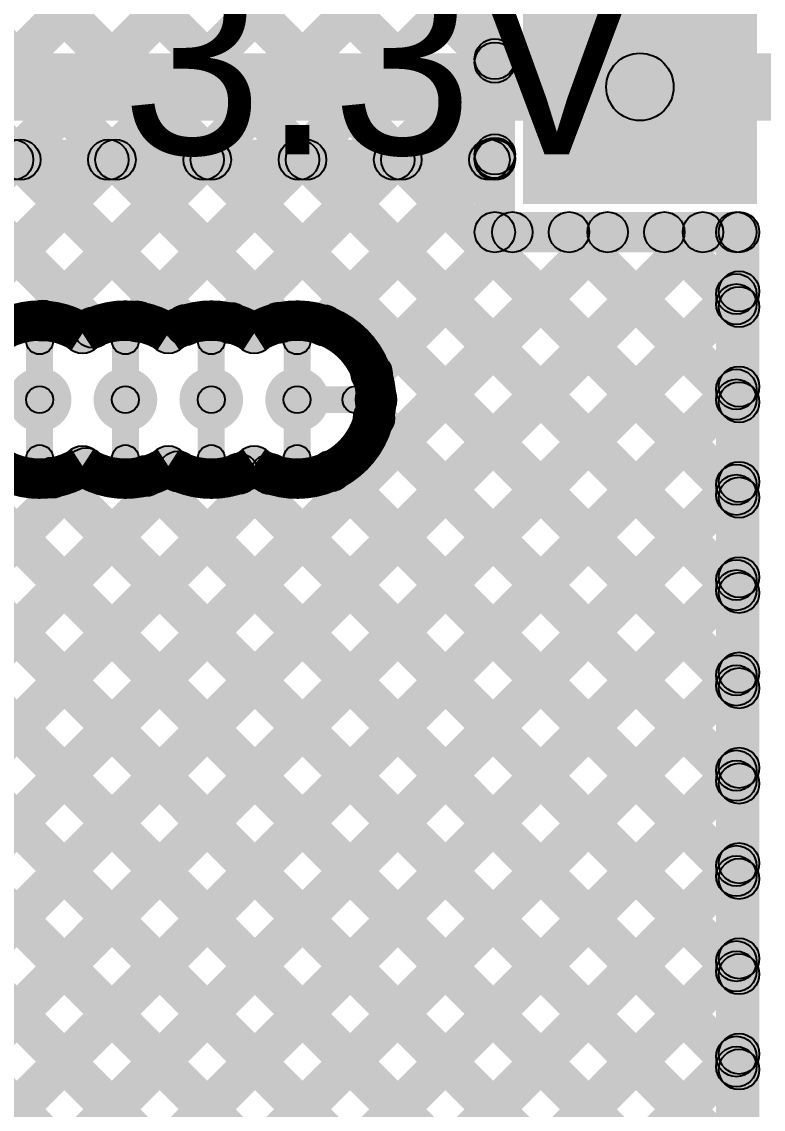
# Model space of a CAD drawing. Header units: millimetres. Extents: x 0 to 212, y 0 to 213.
# Drawn here: x 2.2718 to 2.547, y 0.9018 to 1.3052 of the extents above; entities that cross this region are included whole.
import ezdxf

# ---------------------------------------------------------------- set-up
doc = ezdxf.new("R2010")
doc.units = ezdxf.units.MM
doc.header["$MEASUREMENT"] = 0
for name, color, linetype in [('BottomLayer', 5, 'Continuous'), ('BottomSolder', 6, 'Continuous'), ('PadHoleLayer', 156, 'Continuous'), ('TopLayer', 1, 'Continuous'), ('TopOverlay', 2, 'Continuous'), ('TopSolder', 216, 'Continuous'), ('ViaHoleLayer', 16, 'Continuous')]:
    doc.layers.add(name, color=color, linetype=linetype)

# ---------------------------------------------------------------- blocks, each defined once
blk = doc.blocks.new('HDR_M_1X7_1')
at = {"layer": 'BottomLayer'}
blk.add_hatch(color=5, dxfattribs=at).paths.add_polyline_path([(-0.03937, 0.03937), (0.03937, 0.03937), (0.03937, -0.03937), (-0.03937, -0.03937)])
at = {"layer": 'BottomSolder'}
blk.add_hatch(color=6, dxfattribs=at).paths.add_polyline_path([(-0.04337, 0.04337), (0.04337, 0.04337), (0.04337, -0.04337), (-0.04337, -0.04337)])
at = {"layer": 'PadHoleLayer'}
h = blk.add_hatch(color=156, dxfattribs=at)
edge = h.paths.add_edge_path()
edge.add_arc((0, 0), 0.02008, 0, 360)
at = {"layer": 'TopLayer'}
blk.add_hatch(color=1, dxfattribs=at).paths.add_polyline_path([(-0.03937, 0.03937), (0.03937, 0.03937), (0.03937, -0.03937), (-0.03937, -0.03937)])
at = {"layer": 'TopSolder'}
blk.add_hatch(color=216, dxfattribs=at).paths.add_polyline_path([(-0.04337, 0.04337), (0.04337, 0.04337), (0.04337, -0.04337), (-0.04337, -0.04337)])

msp = doc.modelspace()

# ---------------------------------------------------------------- hatches: boundary and pattern name
at = {"layer": 'BottomLayer'}
for points in [[(1.85339, 1.2685), (1.85339, 1.2935), (2.50123, 1.2935), (2.50123, 1.2685)], [(1.86458, 1.2465), (1.86458, 1.2615), (2.44736, 1.2615), (2.44736, 1.2465)], [(1.91241, 1.2487), (1.92302, 1.2593), (2.5433, 0.63902), (2.5327, 0.62841)], [(1.94776, 1.2487), (1.95837, 1.2593), (2.5433, 0.67437), (2.5327, 0.66376)], [(1.98312, 1.2487), (1.99373, 1.2593), (2.5433, 0.70973), (2.5327, 0.69912)], [(2.01847, 1.2487), (2.02908, 1.2593), (2.5433, 0.74508), (2.5327, 0.73447)], [(2.21348, 1.18827), (2.20287, 1.19887), (2.2633, 1.2593), (2.27391, 1.2487)], [(2.23061, 1.2487), (2.24121, 1.2593), (2.30351, 1.19701), (2.2929, 1.1864)], [(2.24948, 1.18891), (2.23887, 1.19952), (2.29866, 1.2593), (2.30927, 1.2487)], [(2.26596, 1.2487), (2.27657, 1.2593), (2.33787, 1.198), (2.32726, 1.1874)], [(2.28491, 1.18898), (2.2743, 1.19959), (2.33402, 1.2593), (2.34462, 1.2487)], [(2.30132, 1.2487), (2.31192, 1.2593), (2.37243, 1.1988), (2.36182, 1.18819)], [(2.31996, 1.18868), (2.30935, 1.19929), (2.36937, 1.2593), (2.37998, 1.2487)], [(2.33667, 1.2487), (2.34728, 1.2593), (2.5433, 1.06328), (2.5327, 1.05267)], [(2.35473, 1.18809), (2.34412, 1.1987), (2.40473, 1.2593), (2.41533, 1.2487)], [(2.37203, 1.2487), (2.38263, 1.2593), (2.5433, 1.09863), (2.5327, 1.08803)], [(2.38926, 1.18727), (2.37865, 1.19787), (2.44008, 1.2593), (2.45069, 1.2487)], [(2.40738, 1.2487), (2.41799, 1.2593), (2.5433, 1.13399), (2.5327, 1.12338)], [(2.45486, 1.22713), (2.43986, 1.22713), (2.43986, 1.254), (2.45486, 1.254)], [(2.44736, 1.21963), (2.44736, 1.23463), (2.538, 1.23463), (2.538, 1.21963)], [(1.62575, 0.3177), (1.61515, 0.3283), (2.51928, 1.23243), (2.52988, 1.22183)], [(1.75137, 0.47867), (1.74077, 0.48928), (2.48392, 1.23243), (2.49453, 1.22183)], [(2.40691, 1.16956), (2.3963, 1.18017), (2.44857, 1.23243), (2.45917, 1.22183)], [(2.46961, 1.22183), (2.48021, 1.23243), (2.5433, 1.16934), (2.5327, 1.15874)], [(2.50496, 1.22183), (2.51557, 1.23243), (2.5433, 1.2047), (2.5327, 1.19409)], [(2.5455, 0.53718), (2.5305, 0.53718), (2.5305, 1.22713), (2.5455, 1.22713)], [(1.66111, 0.3177), (1.6505, 0.3283), (2.5327, 1.2105), (2.5433, 1.19989)], [(2.28344, 1.165), (2.27344, 1.165), (2.27344, 1.18681), (2.28344, 1.18681)], [(2.31529, 1.165), (2.30529, 1.165), (2.30529, 1.18681), (2.31529, 1.18681)], [(2.34715, 1.165), (2.33715, 1.165), (2.33715, 1.18681), (2.34715, 1.18681)], [(2.379, 1.165), (2.369, 1.165), (2.369, 1.18681), (2.379, 1.18681)], [(1.69646, 0.3177), (1.68586, 0.3283), (2.5327, 1.17514), (2.5433, 1.16454)], [(2.374, 1.16), (2.374, 1.17), (2.39581, 1.17), (2.39581, 1.16)], [(2.28344, 1.14319), (2.27344, 1.14319), (2.27344, 1.165), (2.28344, 1.165)], [(2.31529, 1.14319), (2.30529, 1.14319), (2.30529, 1.165), (2.31529, 1.165)], [(2.34715, 1.14319), (2.33715, 1.14319), (2.33715, 1.165), (2.34715, 1.165)], [(2.379, 1.14319), (2.369, 1.14319), (2.369, 1.165), (2.379, 1.165)], [(2.39719, 1.15282), (2.4078, 1.16343), (2.5433, 1.02792), (2.5327, 1.01732)], [(1.7533, 0.58667), (1.7427, 0.59727), (2.29034, 1.14492), (2.30095, 1.13431)], [(1.7533, 0.55131), (1.7427, 0.56192), (2.3245, 1.14372), (2.3351, 1.13311)], [(1.7533, 0.51596), (1.7427, 0.52656), (2.35883, 1.1427), (2.36944, 1.13209)], [(2.31257, 1.13138), (2.32317, 1.14199), (2.5433, 0.92186), (2.5327, 0.91125)], [(2.34707, 1.13223), (2.35768, 1.14284), (2.5433, 0.95721), (2.5327, 0.94661)], [(2.38138, 1.13327), (2.39199, 1.14388), (2.5433, 0.99257), (2.5327, 0.98196)], [(1.73182, 0.3177), (1.72121, 0.3283), (2.5327, 1.13979), (2.5433, 1.12918)], [(2.17151, 1.13102), (2.18211, 1.14163), (2.5433, 0.78044), (2.5327, 0.76983)], [(2.20743, 1.13045), (2.21803, 1.14106), (2.5433, 0.81579), (2.5327, 0.80519)], [(2.24281, 1.13043), (2.25342, 1.14103), (2.5433, 0.85115), (2.5327, 0.84054)], [(2.27783, 1.13076), (2.28843, 1.14137), (2.5433, 0.8865), (2.5327, 0.8759)], [(1.76718, 0.3177), (1.75657, 0.3283), (2.5327, 1.10443), (2.5433, 1.09382)], [(1.80253, 0.3177), (1.79192, 0.3283), (2.5327, 1.06908), (2.5433, 1.05847)], [(1.83789, 0.3177), (1.82728, 0.3283), (2.5327, 1.03372), (2.5433, 1.02311)], [(1.93727, 0.38172), (1.92666, 0.39233), (2.5327, 0.99837), (2.5433, 0.98776)], [(1.97205, 0.38115), (1.96145, 0.39176), (2.5327, 0.96301), (2.5433, 0.9524)], [(2.0066, 0.38035), (1.996, 0.39096), (2.5327, 0.92765), (2.5433, 0.91705)]]:
    msp.add_hatch(color=5, dxfattribs=at).paths.add_polyline_path(points)
h = msp.add_hatch(color=5, dxfattribs=at)
edge = h.paths.add_edge_path()
edge.add_arc((2.50123, 1.281), 0.0125, 0, 360)
h = msp.add_hatch(color=5, dxfattribs=at)
edge = h.paths.add_edge_path()
edge.add_arc((2.26861, 1.254), 0.0075, 0, 360)
h = msp.add_hatch(color=5, dxfattribs=at)
edge = h.paths.add_edge_path()
edge.add_arc((2.27126, 1.254), 0.0075, 0, 360)
h = msp.add_hatch(color=5, dxfattribs=at)
edge = h.paths.add_edge_path()
edge.add_arc((2.30396, 1.254), 0.0075, 0, 360)
h = msp.add_hatch(color=5, dxfattribs=at)
edge = h.paths.add_edge_path()
edge.add_arc((2.30662, 1.254), 0.0075, 0, 360)
h = msp.add_hatch(color=5, dxfattribs=at)
edge = h.paths.add_edge_path()
edge.add_arc((2.33932, 1.254), 0.0075, 0, 360)
h = msp.add_hatch(color=5, dxfattribs=at)
edge = h.paths.add_edge_path()
edge.add_arc((2.34198, 1.254), 0.0075, 0, 360)
h = msp.add_hatch(color=5, dxfattribs=at)
edge = h.paths.add_edge_path()
edge.add_arc((2.37467, 1.254), 0.0075, 0, 360)
h = msp.add_hatch(color=5, dxfattribs=at)
edge = h.paths.add_edge_path()
edge.add_arc((2.37733, 1.254), 0.0075, 0, 360)
h = msp.add_hatch(color=5, dxfattribs=at)
edge = h.paths.add_edge_path()
edge.add_arc((2.41003, 1.254), 0.0075, 0, 360)
h = msp.add_hatch(color=5, dxfattribs=at)
edge = h.paths.add_edge_path()
edge.add_arc((2.41269, 1.254), 0.0075, 0, 360)
h = msp.add_hatch(color=5, dxfattribs=at)
edge = h.paths.add_edge_path()
edge.add_arc((2.44538, 1.254), 0.0075, 0, 360)
h = msp.add_hatch(color=5, dxfattribs=at)
edge = h.paths.add_edge_path()
edge.add_arc((2.44736, 1.254), 0.0075, 0, 360)
h = msp.add_hatch(color=5, dxfattribs=at)
edge = h.paths.add_edge_path()
edge.add_arc((2.44736, 1.254), 0.0075, 0, 360)
h = msp.add_hatch(color=5, dxfattribs=at)
edge = h.paths.add_edge_path()
edge.add_arc((2.44736, 1.22713), 0.0075, 0, 360)
h = msp.add_hatch(color=5, dxfattribs=at)
edge = h.paths.add_edge_path()
edge.add_arc((2.44736, 1.22713), 0.0075, 0, 360)
h = msp.add_hatch(color=5, dxfattribs=at)
edge = h.paths.add_edge_path()
edge.add_arc((2.45387, 1.22713), 0.0075, 0, 360)
h = msp.add_hatch(color=5, dxfattribs=at)
edge = h.paths.add_edge_path()
edge.add_arc((2.47491, 1.22713), 0.0075, 0, 360)
h = msp.add_hatch(color=5, dxfattribs=at)
edge = h.paths.add_edge_path()
edge.add_arc((2.48923, 1.22713), 0.0075, 0, 360)
h = msp.add_hatch(color=5, dxfattribs=at)
edge = h.paths.add_edge_path()
edge.add_arc((2.51027, 1.22713), 0.0075, 0, 360)
h = msp.add_hatch(color=5, dxfattribs=at)
edge = h.paths.add_edge_path()
edge.add_arc((2.52458, 1.22713), 0.0075, 0, 360)
h = msp.add_hatch(color=5, dxfattribs=at)
edge = h.paths.add_edge_path()
edge.add_arc((2.538, 1.22713), 0.0075, 0, 360)
h = msp.add_hatch(color=5, dxfattribs=at)
edge = h.paths.add_edge_path()
edge.add_arc((2.538, 1.22713), 0.0075, 0, 360)
h = msp.add_hatch(color=5, dxfattribs=at)
edge = h.paths.add_edge_path()
edge.add_arc((2.538, 1.20519), 0.0075, 0, 360)
h = msp.add_hatch(color=5, dxfattribs=at)
edge = h.paths.add_edge_path()
edge.add_arc((2.538, 1.1994), 0.0075, 0, 360)
h = msp.add_hatch(color=5, dxfattribs=at)
edge = h.paths.add_edge_path()
edge.add_arc((2.27961, 1.19429), 0.0075, 0, 360)
h = msp.add_hatch(color=5, dxfattribs=at)
edge = h.paths.add_edge_path()
edge.add_arc((2.29821, 1.1917), 0.0075, 0, 360)
h = msp.add_hatch(color=5, dxfattribs=at)
edge = h.paths.add_edge_path()
edge.add_arc((2.31466, 1.19398), 0.0075, 0, 360)
h = msp.add_hatch(color=5, dxfattribs=at)
edge = h.paths.add_edge_path()
edge.add_arc((2.33256, 1.1927), 0.0075, 0, 360)
h = msp.add_hatch(color=5, dxfattribs=at)
edge = h.paths.add_edge_path()
edge.add_arc((2.34942, 1.19339), 0.0075, 0, 360)
h = msp.add_hatch(color=5, dxfattribs=at)
edge = h.paths.add_edge_path()
edge.add_arc((2.36713, 1.19349), 0.0075, 0, 360)
h = msp.add_hatch(color=5, dxfattribs=at)
edge = h.paths.add_edge_path()
edge.add_arc((2.38395, 1.19257), 0.0075, 0, 360)
h = msp.add_hatch(color=5, dxfattribs=at)
edge = h.paths.add_edge_path()
edge.add_arc((2.29436, 1.18961), 0.0075, 0, 360)
h = msp.add_hatch(color=5, dxfattribs=at)
edge = h.paths.add_edge_path()
edge.add_arc((2.29436, 1.18961), 0.0075, 0, 360)
h = msp.add_hatch(color=5, dxfattribs=at)
edge = h.paths.add_edge_path()
edge.add_arc((2.32622, 1.18961), 0.0075, 0, 360)
h = msp.add_hatch(color=5, dxfattribs=at)
edge = h.paths.add_edge_path()
edge.add_arc((2.32622, 1.18961), 0.0075, 0, 360)
h = msp.add_hatch(color=5, dxfattribs=at)
edge = h.paths.add_edge_path()
edge.add_arc((2.35807, 1.18961), 0.0075, 0, 360)
h = msp.add_hatch(color=5, dxfattribs=at)
edge = h.paths.add_edge_path()
edge.add_arc((2.35807, 1.18961), 0.0075, 0, 360)
h = msp.add_hatch(color=5, dxfattribs=at)
edge = h.paths.add_edge_path()
edge.add_arc((2.27844, 1.18681), 0.005, 0, 360)
h = msp.add_hatch(color=5, dxfattribs=at)
edge = h.paths.add_edge_path()
edge.add_arc((2.31029, 1.18681), 0.005, 0, 360)
h = msp.add_hatch(color=5, dxfattribs=at)
edge = h.paths.add_edge_path()
edge.add_arc((2.34215, 1.18681), 0.005, 0, 360)
h = msp.add_hatch(color=5, dxfattribs=at)
edge = h.paths.add_edge_path()
edge.add_arc((2.374, 1.18681), 0.005, 0, 360)
h = msp.add_hatch(color=5, dxfattribs=at)
edge = h.paths.add_edge_path()
edge.add_arc((2.4016, 1.17486), 0.0075, 0, 360)
h = msp.add_hatch(color=5, dxfattribs=at)
edge = h.paths.add_edge_path()
edge.add_arc((2.27844, 1.165), 0.01181, 0, 360)
h = msp.add_hatch(color=5, dxfattribs=at)
edge = h.paths.add_edge_path()
edge.add_arc((2.31029, 1.165), 0.01181, 0, 360)
h = msp.add_hatch(color=5, dxfattribs=at)
edge = h.paths.add_edge_path()
edge.add_arc((2.34215, 1.165), 0.01181, 0, 360)
h = msp.add_hatch(color=5, dxfattribs=at)
edge = h.paths.add_edge_path()
edge.add_arc((2.374, 1.165), 0.01181, 0, 360)
h = msp.add_hatch(color=5, dxfattribs=at)
edge = h.paths.add_edge_path()
edge.add_arc((2.538, 1.16984), 0.0075, 0, 360)
h = msp.add_hatch(color=5, dxfattribs=at)
edge = h.paths.add_edge_path()
edge.add_arc((2.27844, 1.165), 0.005, 0, 360)
h = msp.add_hatch(color=5, dxfattribs=at)
edge = h.paths.add_edge_path()
edge.add_arc((2.27844, 1.165), 0.005, 0, 360)
h = msp.add_hatch(color=5, dxfattribs=at)
edge = h.paths.add_edge_path()
edge.add_arc((2.31029, 1.165), 0.005, 0, 360)
h = msp.add_hatch(color=5, dxfattribs=at)
edge = h.paths.add_edge_path()
edge.add_arc((2.31029, 1.165), 0.005, 0, 360)
h = msp.add_hatch(color=5, dxfattribs=at)
edge = h.paths.add_edge_path()
edge.add_arc((2.34215, 1.165), 0.005, 0, 360)
h = msp.add_hatch(color=5, dxfattribs=at)
edge = h.paths.add_edge_path()
edge.add_arc((2.34215, 1.165), 0.005, 0, 360)
h = msp.add_hatch(color=5, dxfattribs=at)
edge = h.paths.add_edge_path()
edge.add_arc((2.374, 1.165), 0.005, 0, 360)
h = msp.add_hatch(color=5, dxfattribs=at)
edge = h.paths.add_edge_path()
edge.add_arc((2.374, 1.165), 0.005, 0, 360)
h = msp.add_hatch(color=5, dxfattribs=at)
edge = h.paths.add_edge_path()
edge.add_arc((2.374, 1.165), 0.005, 0, 360)
h = msp.add_hatch(color=5, dxfattribs=at)
edge = h.paths.add_edge_path()
edge.add_arc((2.39581, 1.165), 0.005, 0, 360)
h = msp.add_hatch(color=5, dxfattribs=at)
edge = h.paths.add_edge_path()
edge.add_arc((2.40331, 1.165), 0.0075, 0, 360)
h = msp.add_hatch(color=5, dxfattribs=at)
edge = h.paths.add_edge_path()
edge.add_arc((2.40331, 1.165), 0.0075, 0, 360)
h = msp.add_hatch(color=5, dxfattribs=at)
edge = h.paths.add_edge_path()
edge.add_arc((2.538, 1.16404), 0.0075, 0, 360)
h = msp.add_hatch(color=5, dxfattribs=at)
edge = h.paths.add_edge_path()
edge.add_arc((2.40249, 1.15813), 0.0075, 0, 360)
h = msp.add_hatch(color=5, dxfattribs=at)
edge = h.paths.add_edge_path()
edge.add_arc((2.27844, 1.14319), 0.005, 0, 360)
h = msp.add_hatch(color=5, dxfattribs=at)
edge = h.paths.add_edge_path()
edge.add_arc((2.29436, 1.14039), 0.0075, 0, 360)
h = msp.add_hatch(color=5, dxfattribs=at)
edge = h.paths.add_edge_path()
edge.add_arc((2.29436, 1.14039), 0.0075, 0, 360)
h = msp.add_hatch(color=5, dxfattribs=at)
edge = h.paths.add_edge_path()
edge.add_arc((2.29564, 1.13961), 0.0075, 0, 360)
h = msp.add_hatch(color=5, dxfattribs=at)
edge = h.paths.add_edge_path()
edge.add_arc((2.31029, 1.14319), 0.005, 0, 360)
h = msp.add_hatch(color=5, dxfattribs=at)
edge = h.paths.add_edge_path()
edge.add_arc((2.32622, 1.14039), 0.0075, 0, 360)
h = msp.add_hatch(color=5, dxfattribs=at)
edge = h.paths.add_edge_path()
edge.add_arc((2.32622, 1.14039), 0.0075, 0, 360)
h = msp.add_hatch(color=5, dxfattribs=at)
edge = h.paths.add_edge_path()
edge.add_arc((2.3298, 1.13842), 0.0075, 0, 360)
h = msp.add_hatch(color=5, dxfattribs=at)
edge = h.paths.add_edge_path()
edge.add_arc((2.34215, 1.14319), 0.005, 0, 360)
h = msp.add_hatch(color=5, dxfattribs=at)
edge = h.paths.add_edge_path()
edge.add_arc((2.35807, 1.14039), 0.0075, 0, 360)
h = msp.add_hatch(color=5, dxfattribs=at)
edge = h.paths.add_edge_path()
edge.add_arc((2.35807, 1.14039), 0.0075, 0, 360)
h = msp.add_hatch(color=5, dxfattribs=at)
edge = h.paths.add_edge_path()
edge.add_arc((2.374, 1.14319), 0.005, 0, 360)
h = msp.add_hatch(color=5, dxfattribs=at)
edge = h.paths.add_edge_path()
edge.add_arc((2.38669, 1.13858), 0.0075, 0, 360)
h = msp.add_hatch(color=5, dxfattribs=at)
edge = h.paths.add_edge_path()
edge.add_arc((2.28313, 1.13607), 0.0075, 0, 360)
h = msp.add_hatch(color=5, dxfattribs=at)
edge = h.paths.add_edge_path()
edge.add_arc((2.31787, 1.13669), 0.0075, 0, 360)
h = msp.add_hatch(color=5, dxfattribs=at)
edge = h.paths.add_edge_path()
edge.add_arc((2.35238, 1.13753), 0.0075, 0, 360)
h = msp.add_hatch(color=5, dxfattribs=at)
edge = h.paths.add_edge_path()
edge.add_arc((2.36414, 1.1374), 0.0075, 0, 360)
h = msp.add_hatch(color=5, dxfattribs=at)
edge = h.paths.add_edge_path()
edge.add_arc((2.538, 1.13448), 0.0075, 0, 360)
h = msp.add_hatch(color=5, dxfattribs=at)
edge = h.paths.add_edge_path()
edge.add_arc((2.538, 1.12869), 0.0075, 0, 360)
h = msp.add_hatch(color=5, dxfattribs=at)
edge = h.paths.add_edge_path()
edge.add_arc((2.538, 1.09913), 0.0075, 0, 360)
h = msp.add_hatch(color=5, dxfattribs=at)
edge = h.paths.add_edge_path()
edge.add_arc((2.538, 1.09333), 0.0075, 0, 360)
h = msp.add_hatch(color=5, dxfattribs=at)
edge = h.paths.add_edge_path()
edge.add_arc((2.538, 1.06377), 0.0075, 0, 360)
h = msp.add_hatch(color=5, dxfattribs=at)
edge = h.paths.add_edge_path()
edge.add_arc((2.538, 1.05798), 0.0075, 0, 360)
h = msp.add_hatch(color=5, dxfattribs=at)
edge = h.paths.add_edge_path()
edge.add_arc((2.538, 1.02842), 0.0075, 0, 360)
h = msp.add_hatch(color=5, dxfattribs=at)
edge = h.paths.add_edge_path()
edge.add_arc((2.538, 1.02262), 0.0075, 0, 360)
h = msp.add_hatch(color=5, dxfattribs=at)
edge = h.paths.add_edge_path()
edge.add_arc((2.538, 0.99306), 0.0075, 0, 360)
h = msp.add_hatch(color=5, dxfattribs=at)
edge = h.paths.add_edge_path()
edge.add_arc((2.538, 0.98726), 0.0075, 0, 360)
h = msp.add_hatch(color=5, dxfattribs=at)
edge = h.paths.add_edge_path()
edge.add_arc((2.538, 0.95771), 0.0075, 0, 360)
h = msp.add_hatch(color=5, dxfattribs=at)
edge = h.paths.add_edge_path()
edge.add_arc((2.538, 0.95191), 0.0075, 0, 360)
h = msp.add_hatch(color=5, dxfattribs=at)
edge = h.paths.add_edge_path()
edge.add_arc((2.538, 0.92235), 0.0075, 0, 360)
h = msp.add_hatch(color=5, dxfattribs=at)
edge = h.paths.add_edge_path()
edge.add_arc((2.538, 0.91655), 0.0075, 0, 360)
at = {"layer": 'BottomSolder'}
h = msp.add_hatch(color=6, dxfattribs=at)
edge = h.paths.add_edge_path()
edge.add_arc((2.27844, 1.165), 0.00991, 0, 360)
h = msp.add_hatch(color=6, dxfattribs=at)
edge = h.paths.add_edge_path()
edge.add_arc((2.31029, 1.165), 0.00991, 0, 360)
h = msp.add_hatch(color=6, dxfattribs=at)
edge = h.paths.add_edge_path()
edge.add_arc((2.34215, 1.165), 0.00991, 0, 360)
h = msp.add_hatch(color=6, dxfattribs=at)
edge = h.paths.add_edge_path()
edge.add_arc((2.374, 1.165), 0.00991, 0, 360)
at = {"layer": 'TopLayer'}
for points in [[(2.1764, 1.18654), (2.16579, 1.19714), (2.44333, 1.47468), (2.45394, 1.46408)], [(2.21348, 1.18827), (2.20287, 1.19887), (2.45513, 1.45113), (2.46574, 1.44052)], [(2.31099, 1.4158), (2.32159, 1.42641), (2.45267, 1.29534), (2.44206, 1.28473)], [(2.29331, 1.39813), (2.30392, 1.40873), (2.45267, 1.25998), (2.44206, 1.24937)], [(2.24948, 1.18891), (2.23887, 1.19952), (2.44608, 1.40673), (2.45669, 1.39612)], [(2.27563, 1.38045), (2.28624, 1.39105), (2.5423, 1.13499), (2.5317, 1.12438)], [(2.25795, 1.36277), (2.26856, 1.37338), (2.5423, 1.09963), (2.5317, 1.08903)], [(2.28491, 1.18898), (2.2743, 1.19959), (2.44462, 1.36991), (2.45522, 1.3593)], [(2.24028, 1.34509), (2.25088, 1.3557), (2.5423, 1.06428), (2.5317, 1.05367)], [(2.2226, 1.32741), (2.23321, 1.33802), (2.37243, 1.1988), (2.36182, 1.18819)], [(2.31996, 1.18868), (2.30935, 1.19929), (2.44206, 1.33199), (2.45267, 1.32139)], [(2.45486, 1.22713), (2.43986, 1.22713), (2.43986, 1.33487), (2.45486, 1.33487)], [(2.20492, 1.30974), (2.21553, 1.32034), (2.33787, 1.198), (2.32726, 1.1874)], [(2.18724, 1.29206), (2.19785, 1.30267), (2.30351, 1.19701), (2.2929, 1.1864)], [(2.35473, 1.18809), (2.34412, 1.1987), (2.44206, 1.29664), (2.45267, 1.28603)], [(2.50123, 1.2685), (2.50123, 1.2935), (2.57, 1.2935), (2.57, 1.2685)], [(2.38926, 1.18727), (2.37865, 1.19787), (2.44206, 1.26128), (2.45267, 1.25068)], [(2.44736, 1.21963), (2.44736, 1.23463), (2.537, 1.23463), (2.537, 1.21963)], [(1.25722, -0.01548), (1.24661, -0.00488), (2.48392, 1.23243), (2.49453, 1.22183)], [(1.29257, -0.01548), (1.28197, -0.00488), (2.51928, 1.23243), (2.52988, 1.22183)], [(2.40691, 1.16956), (2.3963, 1.18017), (2.44857, 1.23243), (2.45917, 1.22183)], [(2.46961, 1.22183), (2.48021, 1.23243), (2.5423, 1.17034), (2.5317, 1.15974)], [(2.50496, 1.22183), (2.51557, 1.23243), (2.5423, 1.2057), (2.5317, 1.19509)], [(2.5445, 0.14206), (2.5295, 0.14206), (2.5295, 1.22713), (2.5445, 1.22713)], [(1.32793, -0.01548), (1.31732, -0.00488), (2.5317, 1.2095), (2.5423, 1.19889)], [(2.08118, 1.18599), (2.09178, 1.1966), (2.5423, 0.74608), (2.5317, 0.73547)], [(2.28344, 1.165), (2.27344, 1.165), (2.27344, 1.18681), (2.28344, 1.18681)], [(2.31529, 1.165), (2.30529, 1.165), (2.30529, 1.18681), (2.31529, 1.18681)], [(2.34715, 1.165), (2.33715, 1.165), (2.33715, 1.18681), (2.34715, 1.18681)], [(2.379, 1.165), (2.369, 1.165), (2.369, 1.18681), (2.379, 1.18681)], [(2.0635, 1.16832), (2.07411, 1.17892), (2.5423, 0.71073), (2.5317, 0.70012)], [(1.36328, -0.01548), (1.35268, -0.00488), (2.5317, 1.17414), (2.5423, 1.16354)], [(2.374, 1.16), (2.374, 1.17), (2.39581, 1.17), (2.39581, 1.16)], [(2.28344, 1.14319), (2.27344, 1.14319), (2.27344, 1.165), (2.28344, 1.165)], [(2.31529, 1.14319), (2.30529, 1.14319), (2.30529, 1.165), (2.31529, 1.165)], [(2.34715, 1.14319), (2.33715, 1.14319), (2.33715, 1.165), (2.34715, 1.165)], [(2.379, 1.14319), (2.369, 1.14319), (2.369, 1.165), (2.379, 1.165)], [(2.39719, 1.15282), (2.4078, 1.16343), (2.5423, 1.02892), (2.5317, 1.01832)], [(2.04582, 1.15064), (2.05643, 1.16125), (2.5423, 0.67537), (2.5317, 0.66476)], [(1.22186, -0.01548), (1.21126, -0.00488), (2.35883, 1.1427), (2.36944, 1.13209)], [(1.8223, 0.65567), (1.8117, 0.66627), (2.29034, 1.14492), (2.30095, 1.13431)], [(1.8223, 0.62031), (1.8117, 0.63092), (2.3245, 1.14372), (2.3351, 1.13311)], [(2.02814, 1.13296), (2.03875, 1.14357), (2.5423, 0.64002), (2.5317, 0.62941)], [(2.31257, 1.13138), (2.32317, 1.14199), (2.5423, 0.92286), (2.5317, 0.91225)], [(2.34707, 1.13223), (2.35768, 1.14284), (2.5423, 0.95821), (2.5317, 0.94761)], [(2.38138, 1.13327), (2.39199, 1.14388), (2.5423, 0.99357), (2.5317, 0.98296)], [(1.39864, -0.01548), (1.38803, -0.00488), (2.5317, 1.13879), (2.5423, 1.12818)], [(2.17151, 1.13102), (2.18211, 1.14163), (2.5423, 0.78144), (2.5317, 0.77083)], [(2.20743, 1.13045), (2.21803, 1.14106), (2.5423, 0.81679), (2.5317, 0.80619)], [(2.24281, 1.13043), (2.25342, 1.14103), (2.5423, 0.85215), (2.5317, 0.84154)], [(2.27783, 1.13076), (2.28843, 1.14137), (2.5423, 0.8875), (2.5317, 0.8769)], [(1.43399, -0.01548), (1.42339, -0.00488), (2.5317, 1.10343), (2.5423, 1.09282)], [(1.46935, -0.01548), (1.45874, -0.00488), (2.5317, 1.06808), (2.5423, 1.05747)], [(1.50471, -0.01548), (1.4941, -0.00488), (2.5317, 1.03272), (2.5423, 1.02211)], [(1.93727, 0.38172), (1.92666, 0.39233), (2.5317, 0.99737), (2.5423, 0.98676)], [(1.97205, 0.38115), (1.96145, 0.39176), (2.5317, 0.96201), (2.5423, 0.9514)], [(2.0066, 0.38035), (1.996, 0.39096), (2.5317, 0.92665), (2.5423, 0.91605)]]:
    msp.add_hatch(color=1, dxfattribs=at).paths.add_polyline_path(points)
h = msp.add_hatch(color=1, dxfattribs=at)
edge = h.paths.add_edge_path()
edge.add_arc((2.44736, 1.29134), 0.0075, 0, 360)
h = msp.add_hatch(color=1, dxfattribs=at)
edge = h.paths.add_edge_path()
edge.add_arc((2.44736, 1.29003), 0.0075, 0, 360)
h = msp.add_hatch(color=1, dxfattribs=at)
edge = h.paths.add_edge_path()
edge.add_arc((2.50123, 1.281), 0.0125, 0, 360)
h = msp.add_hatch(color=1, dxfattribs=at)
edge = h.paths.add_edge_path()
edge.add_arc((2.44736, 1.25598), 0.0075, 0, 360)
h = msp.add_hatch(color=1, dxfattribs=at)
edge = h.paths.add_edge_path()
edge.add_arc((2.44736, 1.25468), 0.0075, 0, 360)
h = msp.add_hatch(color=1, dxfattribs=at)
edge = h.paths.add_edge_path()
edge.add_arc((2.44736, 1.22713), 0.0075, 0, 360)
h = msp.add_hatch(color=1, dxfattribs=at)
edge = h.paths.add_edge_path()
edge.add_arc((2.44736, 1.22713), 0.0075, 0, 360)
h = msp.add_hatch(color=1, dxfattribs=at)
edge = h.paths.add_edge_path()
edge.add_arc((2.45387, 1.22713), 0.0075, 0, 360)
h = msp.add_hatch(color=1, dxfattribs=at)
edge = h.paths.add_edge_path()
edge.add_arc((2.47491, 1.22713), 0.0075, 0, 360)
h = msp.add_hatch(color=1, dxfattribs=at)
edge = h.paths.add_edge_path()
edge.add_arc((2.48923, 1.22713), 0.0075, 0, 360)
h = msp.add_hatch(color=1, dxfattribs=at)
edge = h.paths.add_edge_path()
edge.add_arc((2.51027, 1.22713), 0.0075, 0, 360)
h = msp.add_hatch(color=1, dxfattribs=at)
edge = h.paths.add_edge_path()
edge.add_arc((2.52458, 1.22713), 0.0075, 0, 360)
h = msp.add_hatch(color=1, dxfattribs=at)
edge = h.paths.add_edge_path()
edge.add_arc((2.537, 1.22713), 0.0075, 0, 360)
h = msp.add_hatch(color=1, dxfattribs=at)
edge = h.paths.add_edge_path()
edge.add_arc((2.537, 1.22713), 0.0075, 0, 360)
h = msp.add_hatch(color=1, dxfattribs=at)
edge = h.paths.add_edge_path()
edge.add_arc((2.537, 1.20419), 0.0075, 0, 360)
h = msp.add_hatch(color=1, dxfattribs=at)
edge = h.paths.add_edge_path()
edge.add_arc((2.537, 1.2004), 0.0075, 0, 360)
h = msp.add_hatch(color=1, dxfattribs=at)
edge = h.paths.add_edge_path()
edge.add_arc((2.27961, 1.19429), 0.0075, 0, 360)
h = msp.add_hatch(color=1, dxfattribs=at)
edge = h.paths.add_edge_path()
edge.add_arc((2.29821, 1.1917), 0.0075, 0, 360)
h = msp.add_hatch(color=1, dxfattribs=at)
edge = h.paths.add_edge_path()
edge.add_arc((2.31466, 1.19398), 0.0075, 0, 360)
h = msp.add_hatch(color=1, dxfattribs=at)
edge = h.paths.add_edge_path()
edge.add_arc((2.33256, 1.1927), 0.0075, 0, 360)
h = msp.add_hatch(color=1, dxfattribs=at)
edge = h.paths.add_edge_path()
edge.add_arc((2.34942, 1.19339), 0.0075, 0, 360)
h = msp.add_hatch(color=1, dxfattribs=at)
edge = h.paths.add_edge_path()
edge.add_arc((2.36713, 1.19349), 0.0075, 0, 360)
h = msp.add_hatch(color=1, dxfattribs=at)
edge = h.paths.add_edge_path()
edge.add_arc((2.38395, 1.19257), 0.0075, 0, 360)
h = msp.add_hatch(color=1, dxfattribs=at)
edge = h.paths.add_edge_path()
edge.add_arc((2.29436, 1.18961), 0.0075, 0, 360)
h = msp.add_hatch(color=1, dxfattribs=at)
edge = h.paths.add_edge_path()
edge.add_arc((2.29436, 1.18961), 0.0075, 0, 360)
h = msp.add_hatch(color=1, dxfattribs=at)
edge = h.paths.add_edge_path()
edge.add_arc((2.32622, 1.18961), 0.0075, 0, 360)
h = msp.add_hatch(color=1, dxfattribs=at)
edge = h.paths.add_edge_path()
edge.add_arc((2.32622, 1.18961), 0.0075, 0, 360)
h = msp.add_hatch(color=1, dxfattribs=at)
edge = h.paths.add_edge_path()
edge.add_arc((2.35807, 1.18961), 0.0075, 0, 360)
h = msp.add_hatch(color=1, dxfattribs=at)
edge = h.paths.add_edge_path()
edge.add_arc((2.35807, 1.18961), 0.0075, 0, 360)
h = msp.add_hatch(color=1, dxfattribs=at)
edge = h.paths.add_edge_path()
edge.add_arc((2.27844, 1.18681), 0.005, 0, 360)
h = msp.add_hatch(color=1, dxfattribs=at)
edge = h.paths.add_edge_path()
edge.add_arc((2.31029, 1.18681), 0.005, 0, 360)
h = msp.add_hatch(color=1, dxfattribs=at)
edge = h.paths.add_edge_path()
edge.add_arc((2.34215, 1.18681), 0.005, 0, 360)
h = msp.add_hatch(color=1, dxfattribs=at)
edge = h.paths.add_edge_path()
edge.add_arc((2.374, 1.18681), 0.005, 0, 360)
h = msp.add_hatch(color=1, dxfattribs=at)
edge = h.paths.add_edge_path()
edge.add_arc((2.4016, 1.17486), 0.0075, 0, 360)
h = msp.add_hatch(color=1, dxfattribs=at)
edge = h.paths.add_edge_path()
edge.add_arc((2.27844, 1.165), 0.01181, 0, 360)
h = msp.add_hatch(color=1, dxfattribs=at)
edge = h.paths.add_edge_path()
edge.add_arc((2.31029, 1.165), 0.01181, 0, 360)
h = msp.add_hatch(color=1, dxfattribs=at)
edge = h.paths.add_edge_path()
edge.add_arc((2.34215, 1.165), 0.01181, 0, 360)
h = msp.add_hatch(color=1, dxfattribs=at)
edge = h.paths.add_edge_path()
edge.add_arc((2.374, 1.165), 0.01181, 0, 360)
h = msp.add_hatch(color=1, dxfattribs=at)
edge = h.paths.add_edge_path()
edge.add_arc((2.537, 1.16884), 0.0075, 0, 360)
h = msp.add_hatch(color=1, dxfattribs=at)
edge = h.paths.add_edge_path()
edge.add_arc((2.27844, 1.165), 0.005, 0, 360)
h = msp.add_hatch(color=1, dxfattribs=at)
edge = h.paths.add_edge_path()
edge.add_arc((2.27844, 1.165), 0.005, 0, 360)
h = msp.add_hatch(color=1, dxfattribs=at)
edge = h.paths.add_edge_path()
edge.add_arc((2.31029, 1.165), 0.005, 0, 360)
h = msp.add_hatch(color=1, dxfattribs=at)
edge = h.paths.add_edge_path()
edge.add_arc((2.31029, 1.165), 0.005, 0, 360)
h = msp.add_hatch(color=1, dxfattribs=at)
edge = h.paths.add_edge_path()
edge.add_arc((2.34215, 1.165), 0.005, 0, 360)
h = msp.add_hatch(color=1, dxfattribs=at)
edge = h.paths.add_edge_path()
edge.add_arc((2.34215, 1.165), 0.005, 0, 360)
h = msp.add_hatch(color=1, dxfattribs=at)
edge = h.paths.add_edge_path()
edge.add_arc((2.374, 1.165), 0.005, 0, 360)
h = msp.add_hatch(color=1, dxfattribs=at)
edge = h.paths.add_edge_path()
edge.add_arc((2.374, 1.165), 0.005, 0, 360)
h = msp.add_hatch(color=1, dxfattribs=at)
edge = h.paths.add_edge_path()
edge.add_arc((2.374, 1.165), 0.005, 0, 360)
h = msp.add_hatch(color=1, dxfattribs=at)
edge = h.paths.add_edge_path()
edge.add_arc((2.39581, 1.165), 0.005, 0, 360)
h = msp.add_hatch(color=1, dxfattribs=at)
edge = h.paths.add_edge_path()
edge.add_arc((2.40331, 1.165), 0.0075, 0, 360)
h = msp.add_hatch(color=1, dxfattribs=at)
edge = h.paths.add_edge_path()
edge.add_arc((2.40331, 1.165), 0.0075, 0, 360)
h = msp.add_hatch(color=1, dxfattribs=at)
edge = h.paths.add_edge_path()
edge.add_arc((2.537, 1.16504), 0.0075, 0, 360)
h = msp.add_hatch(color=1, dxfattribs=at)
edge = h.paths.add_edge_path()
edge.add_arc((2.40249, 1.15813), 0.0075, 0, 360)
h = msp.add_hatch(color=1, dxfattribs=at)
edge = h.paths.add_edge_path()
edge.add_arc((2.27844, 1.14319), 0.005, 0, 360)
h = msp.add_hatch(color=1, dxfattribs=at)
edge = h.paths.add_edge_path()
edge.add_arc((2.29436, 1.14039), 0.0075, 0, 360)
h = msp.add_hatch(color=1, dxfattribs=at)
edge = h.paths.add_edge_path()
edge.add_arc((2.29436, 1.14039), 0.0075, 0, 360)
h = msp.add_hatch(color=1, dxfattribs=at)
edge = h.paths.add_edge_path()
edge.add_arc((2.29564, 1.13961), 0.0075, 0, 360)
h = msp.add_hatch(color=1, dxfattribs=at)
edge = h.paths.add_edge_path()
edge.add_arc((2.31029, 1.14319), 0.005, 0, 360)
h = msp.add_hatch(color=1, dxfattribs=at)
edge = h.paths.add_edge_path()
edge.add_arc((2.32622, 1.14039), 0.0075, 0, 360)
h = msp.add_hatch(color=1, dxfattribs=at)
edge = h.paths.add_edge_path()
edge.add_arc((2.32622, 1.14039), 0.0075, 0, 360)
h = msp.add_hatch(color=1, dxfattribs=at)
edge = h.paths.add_edge_path()
edge.add_arc((2.3298, 1.13842), 0.0075, 0, 360)
h = msp.add_hatch(color=1, dxfattribs=at)
edge = h.paths.add_edge_path()
edge.add_arc((2.34215, 1.14319), 0.005, 0, 360)
h = msp.add_hatch(color=1, dxfattribs=at)
edge = h.paths.add_edge_path()
edge.add_arc((2.35807, 1.14039), 0.0075, 0, 360)
h = msp.add_hatch(color=1, dxfattribs=at)
edge = h.paths.add_edge_path()
edge.add_arc((2.35807, 1.14039), 0.0075, 0, 360)
h = msp.add_hatch(color=1, dxfattribs=at)
edge = h.paths.add_edge_path()
edge.add_arc((2.374, 1.14319), 0.005, 0, 360)
h = msp.add_hatch(color=1, dxfattribs=at)
edge = h.paths.add_edge_path()
edge.add_arc((2.38669, 1.13858), 0.0075, 0, 360)
h = msp.add_hatch(color=1, dxfattribs=at)
edge = h.paths.add_edge_path()
edge.add_arc((2.28313, 1.13607), 0.0075, 0, 360)
h = msp.add_hatch(color=1, dxfattribs=at)
edge = h.paths.add_edge_path()
edge.add_arc((2.31787, 1.13669), 0.0075, 0, 360)
h = msp.add_hatch(color=1, dxfattribs=at)
edge = h.paths.add_edge_path()
edge.add_arc((2.35238, 1.13753), 0.0075, 0, 360)
h = msp.add_hatch(color=1, dxfattribs=at)
edge = h.paths.add_edge_path()
edge.add_arc((2.36414, 1.1374), 0.0075, 0, 360)
h = msp.add_hatch(color=1, dxfattribs=at)
edge = h.paths.add_edge_path()
edge.add_arc((2.537, 1.13348), 0.0075, 0, 360)
h = msp.add_hatch(color=1, dxfattribs=at)
edge = h.paths.add_edge_path()
edge.add_arc((2.537, 1.12969), 0.0075, 0, 360)
h = msp.add_hatch(color=1, dxfattribs=at)
edge = h.paths.add_edge_path()
edge.add_arc((2.537, 1.09813), 0.0075, 0, 360)
h = msp.add_hatch(color=1, dxfattribs=at)
edge = h.paths.add_edge_path()
edge.add_arc((2.537, 1.09433), 0.0075, 0, 360)
h = msp.add_hatch(color=1, dxfattribs=at)
edge = h.paths.add_edge_path()
edge.add_arc((2.537, 1.06277), 0.0075, 0, 360)
h = msp.add_hatch(color=1, dxfattribs=at)
edge = h.paths.add_edge_path()
edge.add_arc((2.537, 1.05898), 0.0075, 0, 360)
h = msp.add_hatch(color=1, dxfattribs=at)
edge = h.paths.add_edge_path()
edge.add_arc((2.537, 1.02742), 0.0075, 0, 360)
h = msp.add_hatch(color=1, dxfattribs=at)
edge = h.paths.add_edge_path()
edge.add_arc((2.537, 1.02362), 0.0075, 0, 360)
h = msp.add_hatch(color=1, dxfattribs=at)
edge = h.paths.add_edge_path()
edge.add_arc((2.537, 0.99206), 0.0075, 0, 360)
h = msp.add_hatch(color=1, dxfattribs=at)
edge = h.paths.add_edge_path()
edge.add_arc((2.537, 0.98826), 0.0075, 0, 360)
h = msp.add_hatch(color=1, dxfattribs=at)
edge = h.paths.add_edge_path()
edge.add_arc((2.537, 0.95671), 0.0075, 0, 360)
h = msp.add_hatch(color=1, dxfattribs=at)
edge = h.paths.add_edge_path()
edge.add_arc((2.537, 0.95291), 0.0075, 0, 360)
h = msp.add_hatch(color=1, dxfattribs=at)
edge = h.paths.add_edge_path()
edge.add_arc((2.537, 0.92135), 0.0075, 0, 360)
h = msp.add_hatch(color=1, dxfattribs=at)
edge = h.paths.add_edge_path()
edge.add_arc((2.537, 0.91755), 0.0075, 0, 360)
at = {"layer": 'TopSolder'}
h = msp.add_hatch(color=216, dxfattribs=at)
edge = h.paths.add_edge_path()
edge.add_arc((2.27844, 1.165), 0.00991, 0, 360)
h = msp.add_hatch(color=216, dxfattribs=at)
edge = h.paths.add_edge_path()
edge.add_arc((2.31029, 1.165), 0.00991, 0, 360)
h = msp.add_hatch(color=216, dxfattribs=at)
edge = h.paths.add_edge_path()
edge.add_arc((2.34215, 1.165), 0.00991, 0, 360)
h = msp.add_hatch(color=216, dxfattribs=at)
edge = h.paths.add_edge_path()
edge.add_arc((2.374, 1.165), 0.00991, 0, 360)
at = {"layer": 'ViaHoleLayer'}
h = msp.add_hatch(color=16, dxfattribs=at)
edge = h.paths.add_edge_path()
edge.add_arc((2.27844, 1.165), 0.00591, 0, 360)
h = msp.add_hatch(color=16, dxfattribs=at)
edge = h.paths.add_edge_path()
edge.add_arc((2.31029, 1.165), 0.00591, 0, 360)
h = msp.add_hatch(color=16, dxfattribs=at)
edge = h.paths.add_edge_path()
edge.add_arc((2.34215, 1.165), 0.00591, 0, 360)
h = msp.add_hatch(color=16, dxfattribs=at)
edge = h.paths.add_edge_path()
edge.add_arc((2.374, 1.165), 0.00591, 0, 360)

# ---------------------------------------------------------------- linework, layer by layer
at = {"layer": 'BottomLayer', "const_width": 0.015}
for points in [[(2.26251, 1.18961, -0.295403), (2.29436, 1.18961)], [(2.29436, 1.18961, -0.295403), (2.32622, 1.18961)], [(2.32622, 1.18961, -0.295403), (2.35807, 1.18961)], [(2.35807, 1.18961, -0.594433), (2.40331, 1.165)], [(2.40331, 1.165, -0.594433), (2.35807, 1.14039)], [(2.29436, 1.14039, -0.295403), (2.26251, 1.14039)], [(2.32622, 1.14039, -0.295403), (2.29436, 1.14039)], [(2.35807, 1.14039, -0.295403), (2.32622, 1.14039)]]:
    msp.add_lwpolyline(points, format="xyb", dxfattribs=at)
at = {"layer": 'BottomLayer'}
for centre, radius in [((2.50123, 1.281), 0.0125), ((2.26861, 1.254), 0.0075), ((2.27126, 1.254), 0.0075), ((2.30396, 1.254), 0.0075), ((2.30662, 1.254), 0.0075), ((2.33932, 1.254), 0.0075), ((2.34198, 1.254), 0.0075), ((2.37467, 1.254), 0.0075), ((2.37733, 1.254), 0.0075), ((2.41003, 1.254), 0.0075), ((2.41269, 1.254), 0.0075), ((2.44538, 1.254), 0.0075), ((2.44736, 1.254), 0.0075), ((2.44736, 1.254), 0.0075), ((2.44736, 1.22713), 0.0075), ((2.44736, 1.22713), 0.0075), ((2.45387, 1.22713), 0.0075), ((2.47491, 1.22713), 0.0075), ((2.48923, 1.22713), 0.0075), ((2.51027, 1.22713), 0.0075), ((2.52458, 1.22713), 0.0075), ((2.538, 1.22713), 0.0075), ((2.538, 1.22713), 0.0075), ((2.538, 1.20519), 0.0075), ((2.538, 1.1994), 0.0075), ((2.27961, 1.19429), 0.0075), ((2.29821, 1.1917), 0.0075), ((2.31466, 1.19398), 0.0075), ((2.33256, 1.1927), 0.0075), ((2.34942, 1.19339), 0.0075), ((2.36713, 1.19349), 0.0075), ((2.38395, 1.19257), 0.0075), ((2.29436, 1.18961), 0.0075), ((2.29436, 1.18961), 0.0075), ((2.32622, 1.18961), 0.0075), ((2.32622, 1.18961), 0.0075), ((2.35807, 1.18961), 0.0075), ((2.35807, 1.18961), 0.0075), ((2.27844, 1.18681), 0.005), ((2.31029, 1.18681), 0.005), ((2.34215, 1.18681), 0.005), ((2.374, 1.18681), 0.005), ((2.4016, 1.17486), 0.0075), ((2.538, 1.16984), 0.0075), ((2.27844, 1.165), 0.005), ((2.27844, 1.165), 0.005), ((2.31029, 1.165), 0.005), ((2.31029, 1.165), 0.005), ((2.34215, 1.165), 0.005), ((2.34215, 1.165), 0.005), ((2.374, 1.165), 0.005), ((2.374, 1.165), 0.005), ((2.374, 1.165), 0.005), ((2.39581, 1.165), 0.005), ((2.40331, 1.165), 0.0075), ((2.40331, 1.165), 0.0075), ((2.538, 1.16404), 0.0075), ((2.40249, 1.15813), 0.0075), ((2.27844, 1.14319), 0.005), ((2.29436, 1.14039), 0.0075), ((2.29436, 1.14039), 0.0075), ((2.29564, 1.13961), 0.0075), ((2.31029, 1.14319), 0.005), ((2.32622, 1.14039), 0.0075), ((2.32622, 1.14039), 0.0075), ((2.3298, 1.13842), 0.0075), ((2.34215, 1.14319), 0.005), ((2.35807, 1.14039), 0.0075), ((2.35807, 1.14039), 0.0075), ((2.374, 1.14319), 0.005), ((2.38669, 1.13858), 0.0075), ((2.28313, 1.13607), 0.0075), ((2.31787, 1.13669), 0.0075), ((2.35238, 1.13753), 0.0075), ((2.36414, 1.1374), 0.0075), ((2.538, 1.13448), 0.0075), ((2.538, 1.12869), 0.0075), ((2.538, 1.09913), 0.0075), ((2.538, 1.09333), 0.0075), ((2.538, 1.06377), 0.0075), ((2.538, 1.05798), 0.0075), ((2.538, 1.02842), 0.0075), ((2.538, 1.02262), 0.0075), ((2.538, 0.99306), 0.0075), ((2.538, 0.98726), 0.0075), ((2.538, 0.95771), 0.0075), ((2.538, 0.95191), 0.0075), ((2.538, 0.92235), 0.0075), ((2.538, 0.91655), 0.0075)]:
    msp.add_circle(centre, radius, dxfattribs=at)
at = {"layer": 'TopLayer', "const_width": 0.015}
for points in [[(2.26251, 1.18961, -0.295403), (2.29436, 1.18961)], [(2.29436, 1.18961, -0.295403), (2.32622, 1.18961)], [(2.32622, 1.18961, -0.295403), (2.35807, 1.18961)], [(2.35807, 1.18961, -0.594433), (2.40331, 1.165)], [(2.40331, 1.165, -0.594433), (2.35807, 1.14039)], [(2.29436, 1.14039, -0.295403), (2.26251, 1.14039)], [(2.32622, 1.14039, -0.295403), (2.29436, 1.14039)], [(2.35807, 1.14039, -0.295403), (2.32622, 1.14039)]]:
    msp.add_lwpolyline(points, format="xyb", dxfattribs=at)
at = {"layer": 'TopLayer'}
for centre, radius in [((2.44736, 1.29134), 0.0075), ((2.44736, 1.29003), 0.0075), ((2.50123, 1.281), 0.0125), ((2.44736, 1.25598), 0.0075), ((2.44736, 1.25468), 0.0075), ((2.44736, 1.22713), 0.0075), ((2.44736, 1.22713), 0.0075), ((2.45387, 1.22713), 0.0075), ((2.47491, 1.22713), 0.0075), ((2.48923, 1.22713), 0.0075), ((2.51027, 1.22713), 0.0075), ((2.52458, 1.22713), 0.0075), ((2.537, 1.22713), 0.0075), ((2.537, 1.22713), 0.0075), ((2.537, 1.20419), 0.0075), ((2.537, 1.2004), 0.0075), ((2.27961, 1.19429), 0.0075), ((2.29821, 1.1917), 0.0075), ((2.31466, 1.19398), 0.0075), ((2.33256, 1.1927), 0.0075), ((2.34942, 1.19339), 0.0075), ((2.36713, 1.19349), 0.0075), ((2.38395, 1.19257), 0.0075), ((2.29436, 1.18961), 0.0075), ((2.29436, 1.18961), 0.0075), ((2.32622, 1.18961), 0.0075), ((2.32622, 1.18961), 0.0075), ((2.35807, 1.18961), 0.0075), ((2.35807, 1.18961), 0.0075), ((2.27844, 1.18681), 0.005), ((2.31029, 1.18681), 0.005), ((2.34215, 1.18681), 0.005), ((2.374, 1.18681), 0.005), ((2.4016, 1.17486), 0.0075), ((2.537, 1.16884), 0.0075), ((2.27844, 1.165), 0.005), ((2.27844, 1.165), 0.005), ((2.31029, 1.165), 0.005), ((2.31029, 1.165), 0.005), ((2.34215, 1.165), 0.005), ((2.34215, 1.165), 0.005), ((2.374, 1.165), 0.005), ((2.374, 1.165), 0.005), ((2.374, 1.165), 0.005), ((2.39581, 1.165), 0.005), ((2.40331, 1.165), 0.0075), ((2.40331, 1.165), 0.0075), ((2.537, 1.16504), 0.0075), ((2.40249, 1.15813), 0.0075), ((2.27844, 1.14319), 0.005), ((2.29436, 1.14039), 0.0075), ((2.29436, 1.14039), 0.0075), ((2.29564, 1.13961), 0.0075), ((2.31029, 1.14319), 0.005), ((2.32622, 1.14039), 0.0075), ((2.32622, 1.14039), 0.0075), ((2.3298, 1.13842), 0.0075), ((2.34215, 1.14319), 0.005), ((2.35807, 1.14039), 0.0075), ((2.35807, 1.14039), 0.0075), ((2.374, 1.14319), 0.005), ((2.38669, 1.13858), 0.0075), ((2.28313, 1.13607), 0.0075), ((2.31787, 1.13669), 0.0075), ((2.35238, 1.13753), 0.0075), ((2.36414, 1.1374), 0.0075), ((2.537, 1.13348), 0.0075), ((2.537, 1.12969), 0.0075), ((2.537, 1.09813), 0.0075), ((2.537, 1.09433), 0.0075), ((2.537, 1.06277), 0.0075), ((2.537, 1.05898), 0.0075), ((2.537, 1.02742), 0.0075), ((2.537, 1.02362), 0.0075), ((2.537, 0.99206), 0.0075), ((2.537, 0.98826), 0.0075), ((2.537, 0.95671), 0.0075), ((2.537, 0.95291), 0.0075), ((2.537, 0.92135), 0.0075), ((2.537, 0.91755), 0.0075)]:
    msp.add_circle(centre, radius, dxfattribs=at)

# ---------------------------------------------------------------- block references
at = {"rotation": 90}
msp.add_blockref('HDR_M_1X7_1', (2.50123, 1.281), dxfattribs=at)

# ---------------------------------------------------------------- texts
at = {"layer": 'TopOverlay'}
msp.add_text('3.3V', height=0.07, rotation=360, dxfattribs=at).set_placement((2.309, 1.256))

doc.saveas('drawing.dxf')
